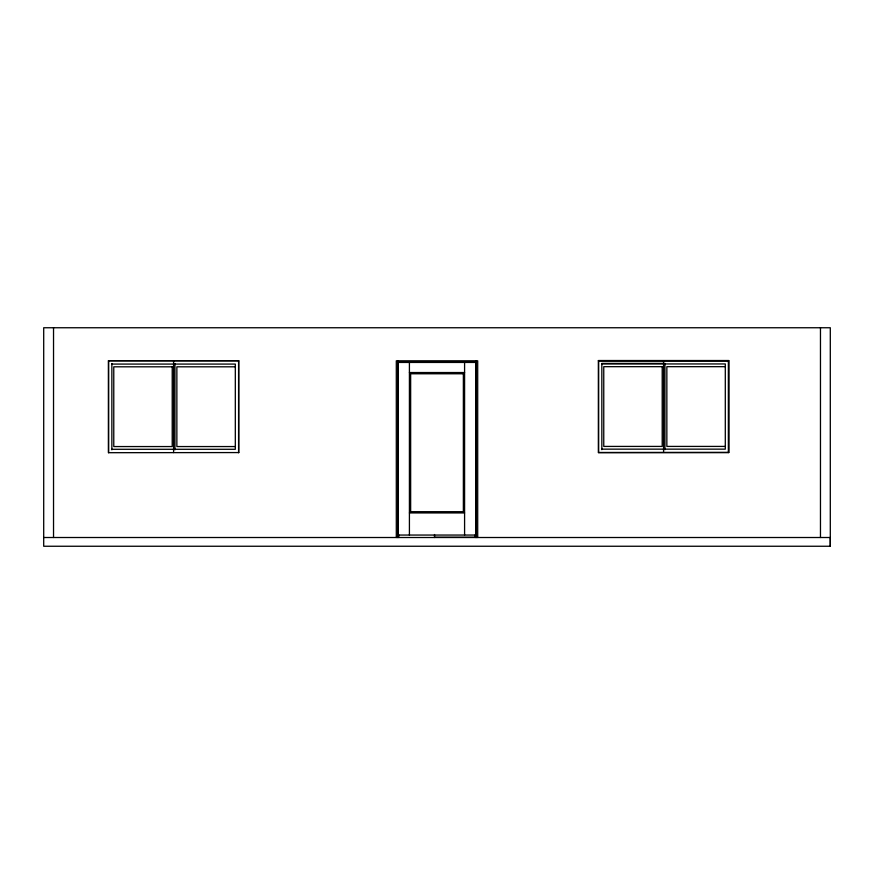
<?xml version="1.0" encoding="UTF-8"?>
<svg xmlns="http://www.w3.org/2000/svg" width="874" height="874" viewBox="0 0 874 874"><rect width="100%" height="100%" fill="white"/><g stroke="black" fill="none" stroke-linecap="round" stroke-linejoin="round"><path stroke-width="1.31" d="M598.439 452.568L598.439 360.525L728.719 360.525L728.719 452.568L598.439 452.568L728.719 452.426M830.3 546.25L830.3 327.75L43.7 327.75L43.7 546.25L830.3 546.25L830.3 537.51L43.7 537.51M598.439 360.667L728.719 360.667M108.452 360.798L238.722 360.798M598.439 360.798L728.446 360.798L728.446 452.568M397.67 362.164L476.33 362.164M664.131 363.398L601.836 363.398L601.847 449.695M601.847 363.945L725.3 363.945L725.3 449.149L601.847 449.149M111.861 364.076L235.314 364.076L235.314 449.291L111.861 449.291M725.3 366.676L666.851 366.676L666.851 446.417L725.3 446.417M235.314 366.807L176.865 366.807L176.865 446.559L235.314 446.559M409.414 372.543L464.586 372.543M238.722 452.568L108.452 452.699L108.452 360.667L238.722 360.667L238.722 452.699M409.414 512.929L464.586 512.929M397.943 535.052L476.057 535.052M434.302 537.237L476.559 537.237M820.467 327.75L820.467 537.51M728.577 360.667L728.577 452.426M664.939 363.366L664.939 449.728M663.574 360.667L663.574 452.426M598.57 360.667L598.57 452.426M477.696 537.51L477.696 360.798L396.304 360.798L396.304 537.51M476.33 360.798L476.33 537.51M476.057 537.51L476.057 362.437L397.943 362.437L397.943 537.51M475.784 362.437L475.784 535.052M475.238 534.79L475.238 537.51M464.586 362.437L464.586 535.052M434.52 534.506L434.52 537.51M409.414 362.437L409.414 535.052M398.762 534.79L398.762 537.51M398.216 362.437L398.216 535.052M397.67 360.798L397.67 537.51M238.591 360.798L238.591 452.568M174.953 363.497L174.953 449.87M173.587 360.798L173.587 452.568M111.861 363.529L111.861 449.837M108.584 360.798L108.584 452.699M53.532 327.75L53.532 537.51M662.208 366.676L603.759 366.676L603.759 446.417L662.208 446.417L662.208 366.676M172.222 366.807L113.773 366.807L113.773 446.559L172.222 446.559L172.222 366.807M463.362 373.777L410.649 373.777L410.649 511.694L463.362 511.694L463.362 373.777"/></g></svg>
